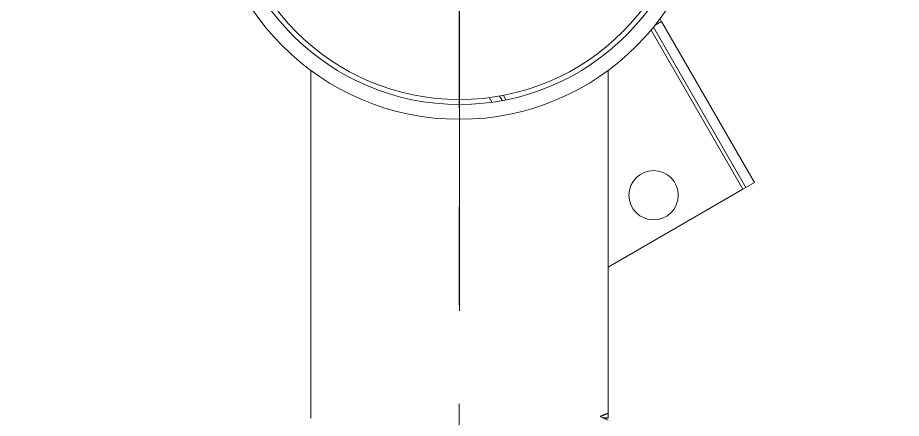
# Model space of a CAD drawing. Header units: millimetres. Extents: x 3795014 to 4300160, y 3869364 to 4016788.
# Drawn here: x 4228858.1 to 4229082.1, y 3923233.8 to 3923335.3 of the extents above; entities that cross this region are included whole.
import ezdxf

# ---------------------------------------------------------------- set-up
doc = ezdxf.new("R2010")
doc.units = ezdxf.units.MM
doc.linetypes.add('CENTER', pattern=[2, 1.25, -0.25, 0.25, -0.25])
doc.layers.add('Дополнительная', color=7, linetype='Continuous', lineweight=18)

# ---------------------------------------------------------------- blocks, each defined once
blk = doc.blocks.new('SW_CENTERMARKSYMBOL_1')
at = {"color": 0, "linetype": 'Continuous', "lineweight": 0}
for p, q in [((0, 0.5), (0, 11.2)), ((0, 0), (0, 0.25)), ((-0.5, 0), (-11.2, 0)), ((0, 0), (-0.25, 0)), ((0, 0), (0, -0.25)), ((0, 0), (0.25, 0)), ((0.5, 0), (11.2, 0)), ((0, -0.5), (0, -11.2))]:
    blk.add_line(p, q, dxfattribs=at)

msp = doc.modelspace()

# ---------------------------------------------------------------- linework, layer by layer
at = {"color": 0, "linetype": 'Continuous', "lineweight": -3}
for points, knots in [([(4229007.77, 3923235.1, 0), (4229007.43, 3923234.96, 0), (4229006.74, 3923234.68, 0), (4229006.06, 3923234.39, 0), (4229005.73, 3923234.25, 0)], [0, 0, 0, 0, 0.504381, 1, 1, 1, 1]), ([(4229006.4, 3923233.97, 0), (4229006.41, 3923233.97, 0), (4229007.21, 3923233.95, 0), (4229007.71, 3923233.91, 0), (4229007.65, 3923233.87, 0), (4229007.63, 3923233.86, 0)], [0, 0, 0, 0, 0.006059, 0.669702, 1, 1, 1, 1])]:
    msp.add_open_spline(points, degree=3, knots=knots, dxfattribs=at)
at = {"layer": 'Дополнительная', "linetype": 'CENTER', "ltscale": 100}
msp.add_line((4228969.61, 3924837.49, 0), (4228970.1, 3922827.74, 0), dxfattribs=at)
at = {"layer": 'Дополнительная', "linetype": 'Continuous'}
for p, q in [((4229019.71, 3923333.44, 0), (4229021.31, 3923334.36, 0)), ((4229021.31, 3923334.36, 0), (4229020.93, 3923335.01, 0)), ((4229044.87, 3923293.55, 0), (4229021.31, 3923334.36, 0)), ((4229041.91, 3923291.84, 0), (4229018.64, 3923332.14, 0)), ((4229042.7, 3923292.3, 0), (4229019.27, 3923332.89, 0)), ((4228932.41, 3923233.86, 0), (4228932.41, 3923321.96, 0)), ((4229007.78, 3923321.96, 0), (4229007.78, 3923321.95, 0)), ((4229007.78, 3923321.95, 0), (4229007.78, 3923235.11, 0)), ((4228980.26, 3923315.46, 0), (4228980.93, 3923314.31, 0)), ((4228981.22, 3923315.63, 0), (4228981.88, 3923314.49, 0)), ((4228977.61, 3923315.05, 0), (4228978.28, 3923313.88, 0)), ((4229042.7, 3923292.3, 0), (4229044.87, 3923293.55, 0)), ((4229041.91, 3923291.84, 0), (4229007.78, 3923272.14, 0)), ((4229042.7, 3923292.3, 0), (4229041.91, 3923291.84, 0)), ((4229007.78, 3923235.11, 0), (4229005.72, 3923234.25, 0)), ((4229007.78, 3923235.11, 0), (4229007.7, 3923235.1, 0)), ((4229007.78, 3923235.11, 0), (4229007.78, 3923233.86, 0)), ((4228932.56, 3923233.86, 0), (4228932.55, 3923233.83, 0)), ((4229005.72, 3923234.25, 0), (4229007.78, 3923233.39, 0))]:
    msp.add_line(p, q, dxfattribs=at)
for centre, radius in [((4228970.09, 3923373.07, 0), 63.5), ((4228970.09, 3923373.07, 0), 59.75), ((4228970.09, 3923373.07, 0), 58.5), ((4229019.3, 3923290.34, 0), 6.25)]:
    msp.add_circle(centre, radius, dxfattribs=at)

# ---------------------------------------------------------------- block references
at = {"color": 0, "linetype": 'Continuous', "lineweight": -3, "xscale": -10, "yscale": 10, "zscale": 10, "rotation": 269.9999999999999}
msp.add_blockref('SW_CENTERMARKSYMBOL_1', (4228970.09, 3923373.07, 0), dxfattribs=at)

doc.saveas('drawing.dxf')
